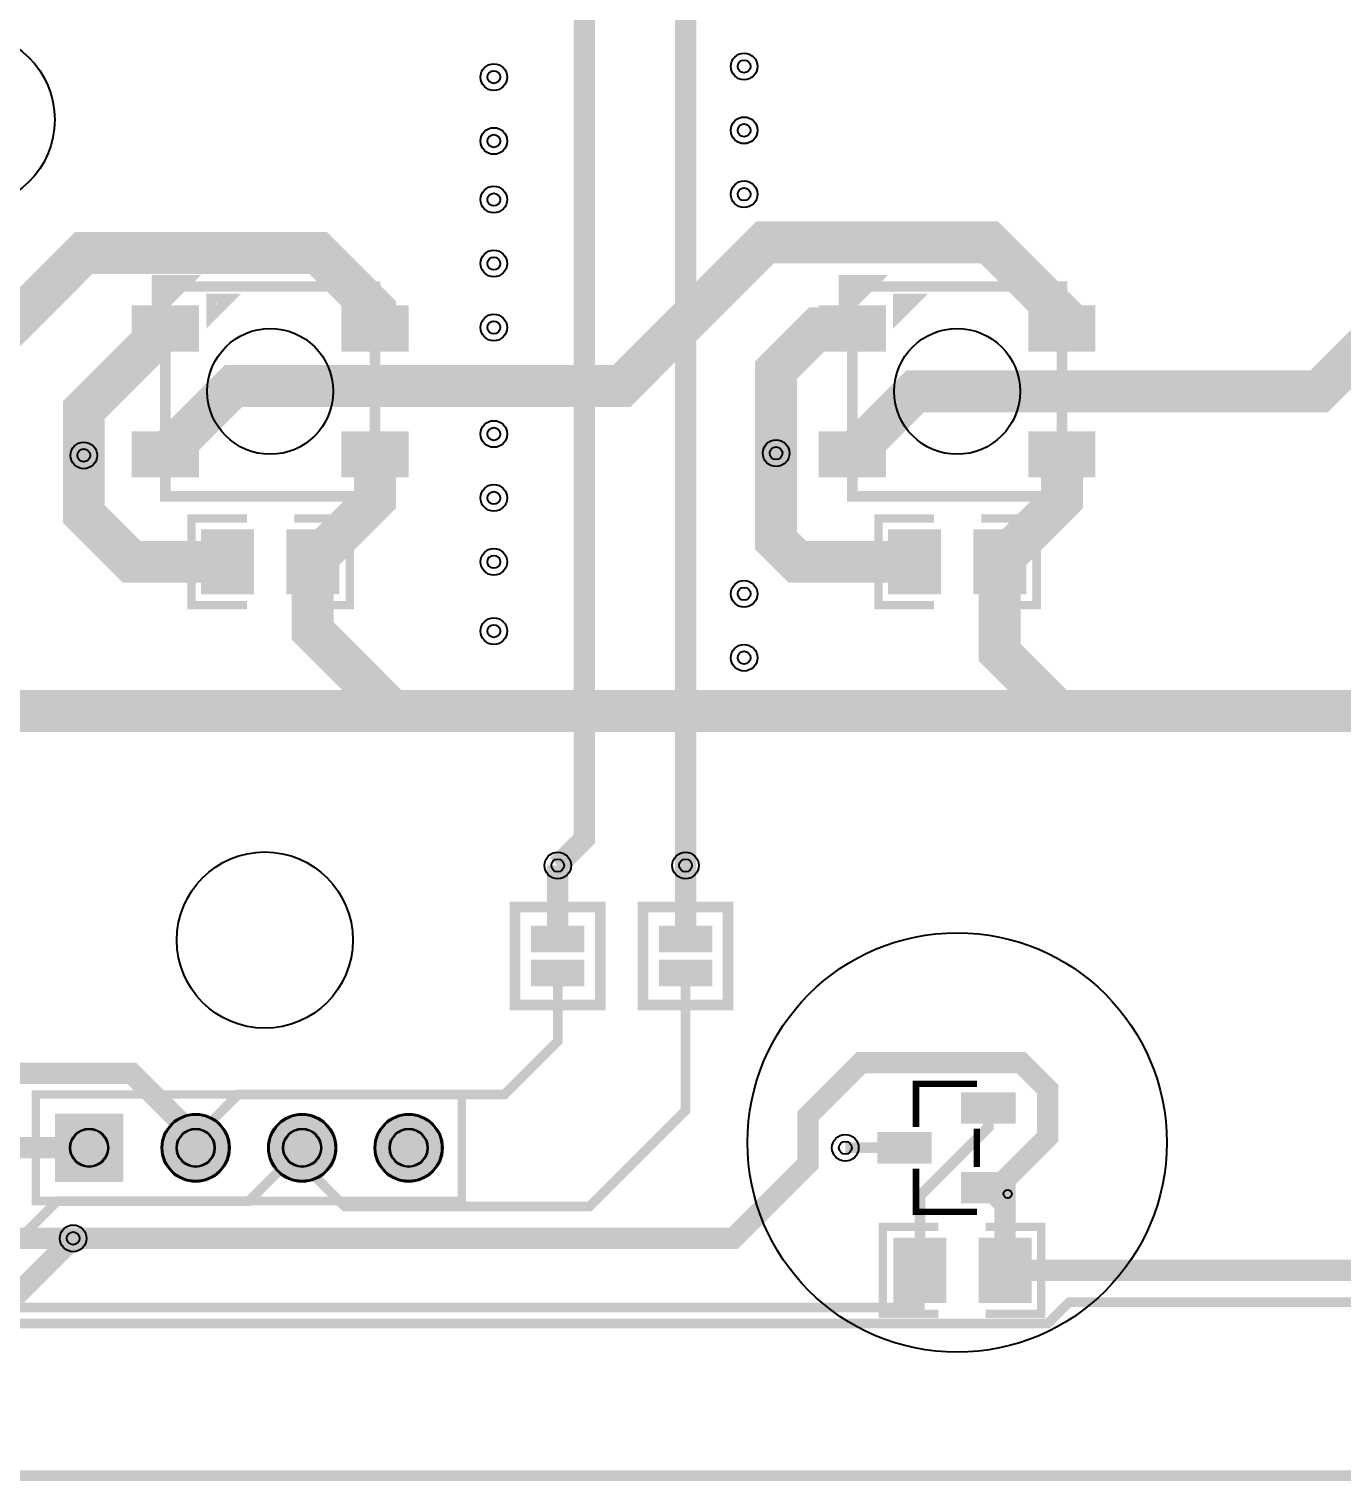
# Model space of a CAD drawing. Extents: x -5 to 8273, y -8280 to 5.
# Drawn here: x 4519 to 5751, y -8273 to -6910 of the extents above; entities that cross this region are included whole.
import ezdxf

# ---------------------------------------------------------------- set-up
doc = ezdxf.new("R2010")
doc.units = 9
for name, color, linetype, true_color in [('BoardOutLine', 7, 'Continuous', 0xff00ff), ('BottomLayer', 7, 'Continuous', 0x0000ff), ('BottomSolderMaskLayer', 7, 'Continuous', 0xaa00ff), ('Document', 7, 'Continuous', 0xffffff), ('Hole', 7, 'Continuous', 0x222222), ('Multi-Layer', 7, 'Continuous', 0xc0c0c0), ('TopLayer', 7, 'Continuous', 0xff0000), ('TopPasteMaskLayer', 7, 'Continuous', 0x808080), ('TopSilkLayer', 7, 'Continuous', 0xffcc00), ('TopSolderMaskLayer', 7, 'Continuous', 0x800080)]:
    doc.layers.add(name, color=color, linetype=linetype, true_color=true_color)

msp = doc.modelspace()

# ---------------------------------------------------------------- hatches: boundary and pattern name
at = {"layer": 'BottomSolderMaskLayer'}
for points in [[(4542.999999999993, -7927.999999999993), (4607.000000000007, -7927.999999999993), (4607.000000000007, -7992.000000000007), (4542.999999999993, -7992.000000000007)], [(4643, -7960, 1), (4707, -7960, 1)], [(4743, -7960, 1), (4807, -7960, 1)], [(4843, -7960, 1), (4907, -7960, 1)]]:
    msp.add_hatch(color=256, dxfattribs=at).paths.add_polyline_path(points)
at = {"layer": 'Multi-Layer'}
for points in [[(4544, -7929), (4606, -7929), (4606, -7991), (4544, -7991)], [(4644, -7960, 1), (4706, -7960, 1)], [(4744, -7960, 1), (4806, -7960, 1)], [(4844, -7960, 1), (4906, -7960, 1)]]:
    msp.add_hatch(color=256, dxfattribs=at).paths.add_polyline_path(points)
at = {"layer": 'TopLayer'}
for points in [[(4676.125, -7210.5999999999985), (4617.0250000000015, -7210.5999999999985), (4617.0250000000015, -7171.300000000003), (4676.125, -7171.300000000003)], [(4872.924999999996, -7210.5999999999985), (4813.925000000003, -7210.5999999999985), (4813.925000000003, -7171.300000000003), (4872.924999999996, -7171.300000000003)], [(5321.125, -7210.5999999999985), (5262.0250000000015, -7210.5999999999985), (5262.0250000000015, -7171.300000000003), (5321.125, -7171.300000000003)], [(5517.924999999996, -7210.5999999999985), (5458.925000000003, -7210.5999999999985), (5458.925000000003, -7171.300000000003), (5517.924999999996, -7171.300000000003)], [(4676.125, -7328.699999999997), (4617.0250000000015, -7328.699999999997), (4617.0250000000015, -7289.399999999994), (4676.125, -7289.399999999994)], [(4872.924999999996, -7328.699999999997), (4813.925000000003, -7328.699999999997), (4813.925000000003, -7289.399999999994), (4872.924999999996, -7289.399999999994)], [(5321.125, -7328.699999999997), (5262.0250000000015, -7328.699999999997), (5262.0250000000015, -7289.399999999994), (5321.125, -7289.399999999994)], [(5517.924999999996, -7328.699999999997), (5458.925000000003, -7328.699999999997), (5458.925000000003, -7289.399999999994), (5517.924999999996, -7289.399999999994)], [(4727.834999999992, -7438.542999999998), (4682.165000000008, -7438.542999999998), (4682.165000000008, -7381.457000000002), (4727.834999999992, -7381.457000000002)], [(4807.834999999992, -7438.542999999998), (4762.165000000008, -7438.542999999998), (4762.165000000008, -7381.457000000002), (4807.834999999992, -7381.457000000002)], [(5372.834999999992, -7438.542999999998), (5327.165000000008, -7438.542999999998), (5327.165000000008, -7381.457000000002), (5372.834999999992, -7381.457000000002)], [(5452.834999999992, -7438.542999999998), (5407.165000000008, -7438.542999999998), (5407.165000000008, -7381.457000000002), (5452.834999999992, -7381.457000000002)], [(4990, -7776.5), (4990, -7751.5), (5040, -7751.5), (5040, -7776.5)], [(5110, -7776.5), (5110, -7751.5), (5160, -7751.5), (5160, -7776.5)], [(4990, -7808.5), (4990, -7783.5), (5040, -7783.5), (5040, -7808.5)], [(5110, -7808.5), (5110, -7783.5), (5160, -7783.5), (5160, -7808.5)], [(5394.763999999996, -7908.820999999996), (5443.976000000002, -7908.820999999996), (5443.976000000002, -7936.379999999997), (5394.763999999996, -7936.379999999997)], [(5316.023999999998, -7946.220999999998), (5365.236000000004, -7946.220999999998), (5365.236000000004, -7973.779999999999), (5316.023999999998, -7973.779999999999)], [(5394.763999999996, -7983.620000000003), (5443.976000000002, -7983.620000000003), (5443.976000000002, -8011.180000000008), (5394.763999999996, -8011.180000000008)], [(5332.165000000008, -8046.457000000002), (5377.834999999992, -8046.457000000002), (5377.834999999992, -8103.542999999998), (5332.165000000008, -8103.542999999998)], [(5412.165000000008, -8046.457000000002), (5457.834999999992, -8046.457000000002), (5457.834999999992, -8103.542999999998), (5412.165000000008, -8103.542999999998)]]:
    msp.add_hatch(color=256, dxfattribs=at).paths.add_polyline_path(points)
at = {"layer": 'TopPasteMaskLayer'}
for points in [[(4676.125, -7210.5999999999985), (4617.0250000000015, -7210.5999999999985), (4617.0250000000015, -7171.300000000003), (4676.125, -7171.300000000003)], [(4872.924999999996, -7210.5999999999985), (4813.925000000003, -7210.5999999999985), (4813.925000000003, -7171.300000000003), (4872.924999999996, -7171.300000000003)], [(5321.125, -7210.5999999999985), (5262.0250000000015, -7210.5999999999985), (5262.0250000000015, -7171.300000000003), (5321.125, -7171.300000000003)], [(5517.924999999996, -7210.5999999999985), (5458.925000000003, -7210.5999999999985), (5458.925000000003, -7171.300000000003), (5517.924999999996, -7171.300000000003)], [(4676.125, -7328.699999999997), (4617.0250000000015, -7328.699999999997), (4617.0250000000015, -7289.399999999994), (4676.125, -7289.399999999994)], [(4872.924999999996, -7328.699999999997), (4813.925000000003, -7328.699999999997), (4813.925000000003, -7289.399999999994), (4872.924999999996, -7289.399999999994)], [(5321.125, -7328.699999999997), (5262.0250000000015, -7328.699999999997), (5262.0250000000015, -7289.399999999994), (5321.125, -7289.399999999994)], [(5517.924999999996, -7328.699999999997), (5458.925000000003, -7328.699999999997), (5458.925000000003, -7289.399999999994), (5517.924999999996, -7289.399999999994)], [(4727.834999999992, -7438.542999999998), (4682.165000000008, -7438.542999999998), (4682.165000000008, -7381.457000000002), (4727.834999999992, -7381.457000000002)], [(4807.834999999992, -7438.542999999998), (4762.165000000008, -7438.542999999998), (4762.165000000008, -7381.457000000002), (4807.834999999992, -7381.457000000002)], [(5372.834999999992, -7438.542999999998), (5327.165000000008, -7438.542999999998), (5327.165000000008, -7381.457000000002), (5372.834999999992, -7381.457000000002)], [(5452.834999999992, -7438.542999999998), (5407.165000000008, -7438.542999999998), (5407.165000000008, -7381.457000000002), (5452.834999999992, -7381.457000000002)], [(5394.763999999996, -7908.820999999996), (5443.976000000002, -7908.820999999996), (5443.976000000002, -7936.379999999997), (5394.763999999996, -7936.379999999997)], [(5316.023999999998, -7946.220999999998), (5365.236000000004, -7946.220999999998), (5365.236000000004, -7973.779999999999), (5316.023999999998, -7973.779999999999)], [(5394.763999999996, -7983.620000000003), (5443.976000000002, -7983.620000000003), (5443.976000000002, -8011.180000000008), (5394.763999999996, -8011.180000000008)], [(5332.165000000008, -8046.457000000002), (5377.834999999992, -8046.457000000002), (5377.834999999992, -8103.542999999998), (5332.165000000008, -8103.542999999998)], [(5412.165000000008, -8046.457000000002), (5457.834999999992, -8046.457000000002), (5457.834999999992, -8103.542999999998), (5412.165000000008, -8103.542999999998)]]:
    msp.add_hatch(color=256, dxfattribs=at).paths.add_polyline_path(points)
at = {"layer": 'TopSolderMaskLayer'}
for points in [[(4678.126185335706, -7212.596443992887), (4615.023137329612, -7212.596443992887), (4615.023137329612, -7169.303556007115), (4678.126185335706, -7169.303556007115)], [(4874.922798662257, -7212.596443992887), (4811.926524003051, -7212.596443992887), (4811.926524003051, -7169.303556007115), (4874.922798662257, -7169.303556007115)], [(5323.126185335706, -7212.596443992887), (5260.023137329612, -7212.596443992887), (5260.023137329612, -7169.303556007115), (5323.126185335706, -7169.303556007115)], [(5519.922798662257, -7212.596443992887), (5456.926524003051, -7212.596443992887), (5456.926524003051, -7169.303556007115), (5519.922798662257, -7169.303556007115)], [(4678.126185335706, -7330.696443992885), (4615.023137329612, -7330.696443992885), (4615.023137329612, -7287.403556007113), (4678.126185335706, -7287.403556007113)], [(4874.922798662257, -7330.696443992885), (4811.926524003051, -7330.696443992885), (4811.926524003051, -7287.403556007113), (4874.922798662257, -7287.403556007113)], [(5323.126185335706, -7330.696443992885), (5260.023137329612, -7330.696443992885), (5260.023137329612, -7287.403556007113), (5323.126185335706, -7287.403556007113)], [(5519.922798662257, -7330.696443992885), (5456.926524003051, -7330.696443992885), (5456.926524003051, -7287.403556007113), (5519.922798662257, -7287.403556007113)], [(4729.834999999992, -7440.542964965753), (4680.165000000008, -7440.542964965753), (4680.165000000008, -7379.457035034247), (4729.834999999992, -7379.457035034247)], [(4809.834999999992, -7440.542964965753), (4760.165000000008, -7440.542964965753), (4760.165000000008, -7379.457035034247), (4809.834999999992, -7379.457035034247)], [(5374.834999999992, -7440.542964965753), (5325.165000000008, -7440.542964965753), (5325.165000000008, -7379.457035034247), (5374.834999999992, -7379.457035034247)], [(5454.834999999992, -7440.542964965753), (5405.165000000008, -7440.542964965753), (5405.165000000008, -7379.457035034247), (5454.834999999992, -7379.457035034247)], [(5393.764020319832, -7907.821036285786), (5444.975979680166, -7907.821036285786), (5444.975979680166, -7937.380036285787), (5393.764020319832, -7937.380036285787)], [(4542.999999999993, -7927.999999999993), (4607.000000000007, -7927.999999999993), (4607.000000000007, -7992.000000000007), (4542.999999999993, -7992.000000000007)], [(4643, -7960, 1), (4707, -7960, 1)], [(4743, -7960, 1), (4807, -7960, 1)], [(4843, -7960, 1), (4907, -7960, 1)], [(5315.024020319834, -7945.221036285788), (5366.235979680168, -7945.221036285788), (5366.235979680168, -7974.7800362857815), (5315.024020319834, -7974.7800362857815)], [(5393.764020319832, -7982.619963714213), (5444.975979680166, -7982.619963714213), (5444.975979680166, -8012.18003628579), (5393.764020319832, -8012.18003628579)], [(5330.165000000008, -8044.457035034247), (5379.834999999992, -8044.457035034247), (5379.834999999992, -8105.542964965753), (5330.165000000008, -8105.542964965753)], [(5410.165000000008, -8044.457035034247), (5459.834999999992, -8044.457035034247), (5459.834999999992, -8105.542964965753), (5410.165000000008, -8105.542964965753)]]:
    msp.add_hatch(color=256, dxfattribs=at).paths.add_polyline_path(points)

# ---------------------------------------------------------------- linework, layer by layer
at = {"layer": 'BoardOutLine', "const_width": 10}
msp.add_lwpolyline([(0, 0), (8267.700000000004, 0), (8267.700000000004, -8267.700000000004), (0, -8267.700000000004), (0, 0)], close=True, dxfattribs=at)
at = {"layer": 'BottomLayer', "const_width": 20}
for points in [[(5040, -795), (5040, -7670), (5015, -7695)], [(5135, -7695), (5135, -830), (5170, -795)], [(4675, -7960), (4675, -7950), (4615, -7890), (4225, -7890), (4195, -7860), (4160, -7860), (4120, -7900), (4120, -7985), (4090, -8015)], [(4405, -7980), (4470, -8045), (4560, -8045)], [(3735, -8060), (3770, -8095), (4510, -8095), (4560, -8045)]]:
    msp.add_lwpolyline(points, dxfattribs=at)
at = {"layer": 'BottomSolderMaskLayer'}
for centre, radius in [((4675, -7960), 32), ((4775, -7960), 32), ((4875, -7960), 32), ((4575, -7960), 18.064516129032256), ((4675, -7960), 18.064516129032256), ((4775, -7960), 18.064516129032256), ((4875, -7960), 18.064516129032256)]:
    msp.add_circle(centre, radius, dxfattribs=at)
at = {"layer": 'Document'}
msp.add_circle((5437.479999999996, -8003.309999999998), 3.9400000000000004, dxfattribs=at)
at = {"layer": 'Hole'}
for centre in [(4955, -6955), (5190, -6945), (5190, -7005), (4955, -7015), (5190, -7065), (4955, -7070), (4955, -7130), (4955, -7190), (4955, -7290), (4570, -7310.080000000002), (5220, -7308.080000000002), (4955, -7350), (4955, -7410), (5190, -7440), (4955, -7475), (5190, -7500), (5015, -7695), (5135, -7695), (5285, -7960), (4560, -8045)]:
    msp.add_circle(centre, 6, dxfattribs=at)
at = {"layer": 'Multi-Layer'}
for centre, radius in [((4460, -6995), 82.67699999999999), ((5190, -6945), 12.5), ((4955, -6955), 12.5), ((4955, -7015), 12.5), ((5190, -7005), 12.5), ((4955, -7070), 12.5), ((5190, -7065), 12.5), ((4955, -7130), 12.5), ((4955, -7190), 12.5), ((4955, -7290), 12.5), ((4570, -7310.080000000002), 12.5), ((5220, -7308.080000000002), 12.5), ((4955, -7350), 12.5), ((4955, -7410), 12.5), ((5190, -7440), 12.5), ((4955, -7475), 12.5), ((5190, -7500), 12.5), ((4740, -7765), 82.67699999999999), ((5015, -7695), 12.5), ((5135, -7695), 12.5), ((4675, -7960), 31), ((4775, -7960), 31), ((4875, -7960), 31), ((4575, -7960), 17.5), ((4675, -7960), 17.5), ((4775, -7960), 17.5), ((4875, -7960), 17.5), ((5285, -7960), 12.5), ((4560, -8045), 12.5)]:
    msp.add_circle(centre, radius, dxfattribs=at)
at = {"layer": 'TopLayer'}
for points, const_width in [([(6143.424999999996, -7185.949999999997), (6143.424999999996, -7168.425000000003), (6080, -7105), (5875, -7105), (5730, -7250), (5350.625, -7250), (5291.575000000004, -7309.049999999996)], 39.37), ([(5488.424999999996, -7190.949999999997), (5488.424999999996, -7178.425000000003), (5420, -7110), (5210, -7110), (5075, -7245), (4710.625, -7245), (4646.575000000004, -7309.049999999996)], 39.37), ([(4843.4000000000015, -7190.9000000000015), (4843.4000000000015, -7173.4000000000015), (4790, -7120), (4570, -7120), (4450, -7240), (4115.600000000006, -7240), (4051.5999999999985, -7304)], 39.37), ([(4570, -7310.080999999998), (4570, -7267.524999999994), (4646.575000000004, -7190.949999999997)], 39.37), ([(5220, -7308.081000000006), (5220, -7230), (5259.049999999996, -7190.949999999997), (5291.575000000004, -7190.949999999997)], 39.37), ([(4705, -7410), (4615, -7410), (4570, -7365), (4570, -7310.083000000006)], 39.37), ([(4785, -7410), (4843.4230000000025, -7351.5769999999975), (4843.4230000000025, -7309.0480000000025)], 39.37), ([(5350, -7410), (5240, -7410), (5220, -7390), (5220, -7308.081000000006)], 39.37), ([(5430, -7410), (5488.4230000000025, -7351.5769999999975), (5488.4230000000025, -7309.0480000000025)], 39.37), ([(4860, -7550), (4215, -7550), (4175, -7510), (4175, -7410)], 39.37), ([(5485, -7550), (4860, -7550), (4785, -7475), (4785, -7410)], 39.37), ([(6125, -7550), (5485, -7550), (5430, -7495), (5430, -7410)], 39.37), ([(5015, -7764), (5015, -7695)], 20), ([(5135, -7764), (5135, -7695)], 20), ([(4675, -7960), (4675, -7950), (4715, -7910), (4965, -7910), (5015, -7860), (5015, -7796)], 9), ([(4775, -7960), (4775, -7975), (4815, -8015), (5045, -8015), (5135, -7925), (5135, -7796)], 9), ([(5419.369999999995, -7997.399999999994), (5427.600000000006, -7997.399999999994), (5475, -7950), (5475, -7905), (5450, -7880), (5300, -7880), (5250, -7930), (5250, -7975), (5180, -8045), (4560, -8045)], 20), ([(5355, -8075), (5355, -8005), (5419.369999999995, -7940.630000000005), (5419.369999999995, -7922.600000000006)], 10), ([(3529.5, -8109.0999999999985), (3529.5, -8129.5), (3565, -8165), (3845, -8165), (3920, -8240), (4360, -8240), (4475, -8125), (5475, -8125), (5495, -8105), (6380, -8105), (6480, -8205), (6695, -8205), (6775, -8125), (6775, -7945), (6755, -7925), (6752.399999999994, -7927.600000000006), (6709.399999999994, -7927.600000000006)], 9), ([(3990, -8060), (3990, -8075), (4005, -8090), (4465, -8090), (4545, -8010), (4725, -8010), (4775, -7960)], 9), ([(4575, -7960), (4475, -7960)], 20), ([(5285, -7960), (5340.630000000005, -7960)], 10), ([(5419.369999999995, -7997.399999999994), (5435, -8013.029999999999), (5435, -8075)], 20), ([(5435, -8075), (6390, -8075), (6485, -8170), (6650, -8170), (6710, -8110)], 20), ([(3680, -8140), (3845, -8140), (3930, -8225), (4340, -8225), (4455, -8110), (5355, -8110), (5355, -8075)], 9)]:
    msp.add_lwpolyline(points, dxfattribs=dict(at, const_width=const_width))
at = {"layer": 'TopSilkLayer', "const_width": 10}
for points in [[(4638.731, -7175.192000000003), (4638.731, -7145.664000000004), (4668.257999999994, -7145.664000000004), (4638.731, -7175.192000000003)], [(5283.731, -7175.192000000003), (5283.731, -7145.664000000004), (5313.257999999994, -7145.664000000004), (5283.731, -7175.192000000003)], [(4843.445, -7348.419999999998), (4646.595000000001, -7348.419999999998), (4646.595000000001, -7151.57), (4843.445, -7151.57), (4843.445, -7348.419999999998)], [(5488.445, -7348.419999999998), (5291.595000000001, -7348.419999999998), (5291.595000000001, -7151.57), (5488.445, -7151.57), (5488.445, -7348.419999999998)], [(4689.912000000004, -7179.129999999997), (4689.912000000004, -7163.380000000005), (4705.659999999996, -7163.384999999995), (4689.912000000004, -7179.129999999997)], [(5334.912000000004, -7179.129999999997), (5334.912000000004, -7163.380000000005), (5350.659999999996, -7163.384999999995), (5334.912000000004, -7179.129999999997)], [(4975, -7826), (4975, -7734), (5055, -7734), (5055, -7826), (4975, -7826)], [(5095, -7826), (5095, -7734), (5175, -7734), (5175, -7826), (5095, -7826)]]:
    msp.add_lwpolyline(points, close=True, dxfattribs=at)
at = {"layer": 'TopSilkLayer'}
for points, const_width in [([(4723.159999999996, -7369.260000000002), (4671.189999999995, -7369.260000000002), (4671.189999999995, -7450.760000000002), (4723.159999999996, -7450.760000000002)], 7.87), ([(4767.730000000003, -7369.260000000002), (4819.700000000004, -7369.260000000002), (4819.700000000004, -7450.760000000002), (4767.730000000003, -7450.760000000002)], 7.87), ([(5368.159999999996, -7369.260000000002), (5316.189999999995, -7369.260000000002), (5316.189999999995, -7450.760000000002), (5368.159999999996, -7450.760000000002)], 7.87), ([(5412.730000000003, -7369.260000000002), (5464.700000000004, -7369.260000000002), (5464.700000000004, -7450.760000000002), (5412.730000000003, -7450.760000000002)], 7.87), ([(5408.591, -7899.9130000000005), (5351.409, -7899.9130000000005), (5351.409, -7940.528000000006)], 6), ([(4925, -7910), (4925, -8010), (4525, -8010), (4525, -7910), (4600, -7910)], 8), ([(4925, -7910), (4600, -7910)], 7.9921), ([(5408.591, -7942.070999999996), (5408.591, -7977.929000000004)], 6), ([(5408.591, -8020.0869999999995), (5351.409, -8020.0869999999995), (5351.409, -7979.471999999994)], 6), ([(5372.269999999997, -8115.739999999998), (5320.299999999996, -8115.739999999998), (5320.299999999996, -8034.239999999998), (5372.269999999997, -8034.239999999998)], 7.87), ([(5416.840000000004, -8115.739999999998), (5468.810000000005, -8115.739999999998), (5468.810000000005, -8034.239999999998), (5416.840000000004, -8034.239999999998)], 7.87)]:
    msp.add_lwpolyline(points, dxfattribs=dict(at, const_width=const_width))
for centre, radius in [((4745.029999999999, -7250), 59.059999999999995), ((5390.029999999999, -7250), 59.059999999999995), ((5390, -7955), 196.85)]:
    msp.add_circle(centre, radius, dxfattribs=at)
at = {"layer": 'TopSolderMaskLayer'}
for centre, radius in [((4675, -7960), 32), ((4775, -7960), 32), ((4875, -7960), 32), ((4575, -7960), 18.064516129032256), ((4675, -7960), 18.064516129032256), ((4775, -7960), 18.064516129032256), ((4875, -7960), 18.064516129032256)]:
    msp.add_circle(centre, radius, dxfattribs=at)

doc.saveas('drawing.dxf')
